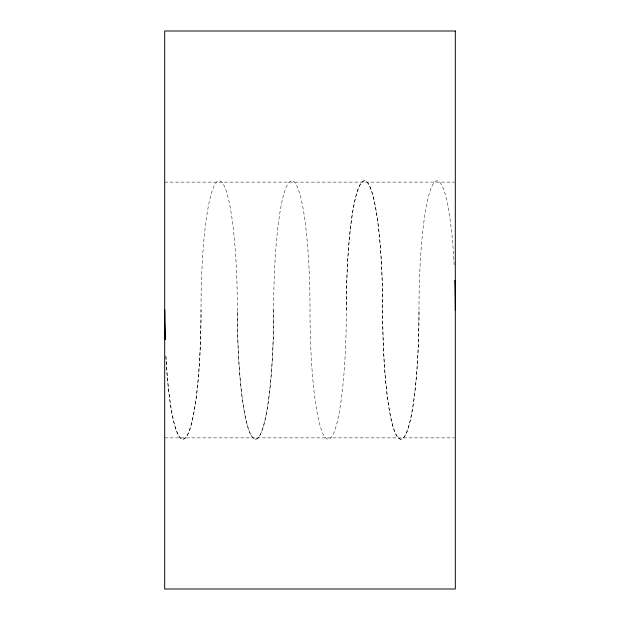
<?xml version="1.0" encoding="UTF-8"?>
<svg xmlns="http://www.w3.org/2000/svg" width="620" height="620" viewBox="0 0 620 620"><rect width="100%" height="100%" fill="white"/><g stroke="black" fill="none" stroke-linecap="round" stroke-linejoin="round"><path stroke-width="0.46" stroke-dasharray="3.1 2.33" d="M164.688 182.125L454.344 182.125M164.688 437.875L454.344 437.875M454.166 264.887A129.161 18.166 90 0 0 433.923 182.892A129.161 18.166 90 0 0 418.988 310A129.161 18.166 90 0 1 400.822 439.161A129.161 18.166 90 0 1 382.656 310A129.161 18.166 -90 0 0 364.49 180.839A129.161 18.166 -90 0 0 346.324 310A129.161 18.166 -90 0 1 328.166 439.161A129.161 18.166 -90 0 1 310 310A129.161 18.166 90 0 0 291.834 180.839A129.161 18.166 90 0 0 273.676 310A129.161 18.166 90 0 1 255.51 439.161A129.161 18.166 90 0 1 237.344 310A129.161 18.166 90 0 0 219.178 180.839A129.161 18.166 90 0 0 201.019 310A129.161 18.166 -90 0 1 186.078 437.108A129.161 18.166 90 0 1 165.834 355.113A129.161 18.166 -90 0 0 186.078 437.108A129.161 18.166 90 0 0 201.019 310M346.332 310A129.161 18.166 90 0 1 364.49 180.839A129.161 18.166 90 0 1 382.656 310A129.161 18.166 -90 0 0 400.822 439.161A129.161 18.166 -90 0 0 418.988 310M273.668 310A129.161 18.166 -90 0 1 255.51 439.161A129.161 18.166 -90 0 1 237.344 310"/><path stroke-width="0.93" d="M454.824 280.287A129.161 18.166 90 0 1 455.312 310M455.312 31L164.688 31L164.688 589L455.312 589L455.312 31M164.688 310A129.161 18.166 -90 0 0 165.176 339.714A129.161 18.166 90 0 1 164.688 310"/></g></svg>
